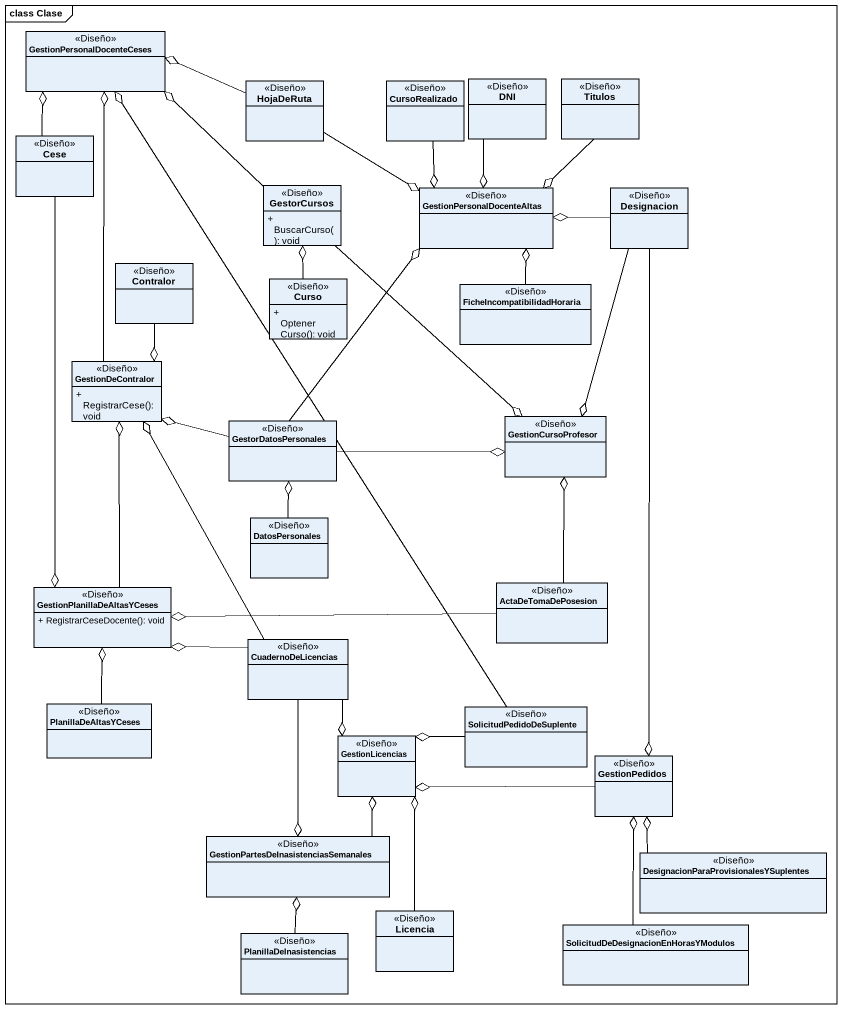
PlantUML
@startuml
mainframe class Clase
hide circle
hide empty members
skinparam classAttributeIconSize 0
class GestionPersonalDocenteCeses <<Diseño>>
class DNI <<Diseño>>
class Titulos <<Diseño>>
class HojaDeRuta <<Diseño>>
class CursoRealizado <<Diseño>>
class Cese <<Diseño>>
class GestorCursos <<Diseño>> {
  + BuscarCurso(): void
}
class GestionPersonalDocenteAltas <<Diseño>>
class Designacion <<Diseño>>
class Contralor <<Diseño>>
class Curso <<Diseño>> {
  + OptenerCurso(): void
}
class FicheIncompatibilidadHoraria <<Diseño>>
class GestionDeContralor <<Diseño>> {
  + RegistrarCese(): void
}
class GestorDatosPersonales <<Diseño>>
class GestionCursoProfesor <<Diseño>>
class DatosPersonales <<Diseño>>
class ActaDeTomaDePosesion <<Diseño>>
class GestionPlanillaDeAltasYCeses <<Diseño>> {
  + RegistrarCeseDocente(): void
}
class CuadernoDeLicencias <<Diseño>>
class PlanillaDeAltasYCeses <<Diseño>>
class GestionLicencias <<Diseño>>
class SolicitudPedidoDeSuplente <<Diseño>>
class GestionPedidos <<Diseño>>
class "GestionPartesDeInasistenciasSemanales" as GestionPartesDeInasistencias <<Diseño>>
class "DesignacionParaProvisionalesYSuplentes" as DesignacionParaProvisionales <<Diseño>>
class PlanillaDeInasistencias <<Diseño>>
class Licencia <<Diseño>>
class "SolicitudDeDesignacionEnHorasYModulos" as SolicitudDeDesignacionEnHora <<Diseño>>
DNI --o GestionPersonalDocenteAltas
Titulos --o GestionPersonalDocenteAltas
HojaDeRuta -left-o GestionPersonalDocenteCeses
HojaDeRuta -right-o GestionPersonalDocenteAltas
CursoRealizado --o GestionPersonalDocenteAltas
Cese -up-o GestionPersonalDocenteCeses
Cese --o GestionPlanillaDeAltasYCeses
GestorCursos -up-o GestionPersonalDocenteCeses
GestorCursos --o GestionCursoProfesor
Designacion -left-o GestionPersonalDocenteAltas
Designacion --o GestionCursoProfesor
Designacion --o GestionPedidos
Contralor --o GestionDeContralor
Curso -up-o GestorCursos
FicheIncompatibilidadHoraria -up-o GestionPersonalDocenteAltas
GestionDeContralor -up-o GestionPersonalDocenteCeses
GestorDatosPersonales -up-o GestionPersonalDocenteAltas
GestorDatosPersonales -left-o GestionDeContralor
GestorDatosPersonales -right-o GestionCursoProfesor
DatosPersonales -up-o GestorDatosPersonales
ActaDeTomaDePosesion -up-o GestionCursoProfesor
ActaDeTomaDePosesion -left-o GestionPlanillaDeAltasYCeses
GestionPlanillaDeAltasYCeses -up-o GestionDeContralor
CuadernoDeLicencias -up-o GestionDeContralor
CuadernoDeLicencias -left-o GestionPlanillaDeAltasYCeses
CuadernoDeLicencias --o GestionLicencias
CuadernoDeLicencias --o GestionPartesDeInasistencias
PlanillaDeAltasYCeses -up-o GestionPlanillaDeAltasYCeses
SolicitudPedidoDeSuplente -up-o GestionPersonalDocenteCeses
SolicitudPedidoDeSuplente -left-o GestionLicencias
GestionPedidos -left-o GestionLicencias
GestionPartesDeInasistencias -up-o GestionLicencias
DesignacionParaProvisionales -up-o GestionPedidos
PlanillaDeInasistencias -up-o GestionPartesDeInasistencias
Licencia -up-o GestionLicencias
SolicitudDeDesignacionEnHora -up-o GestionPedidos
@enduml
